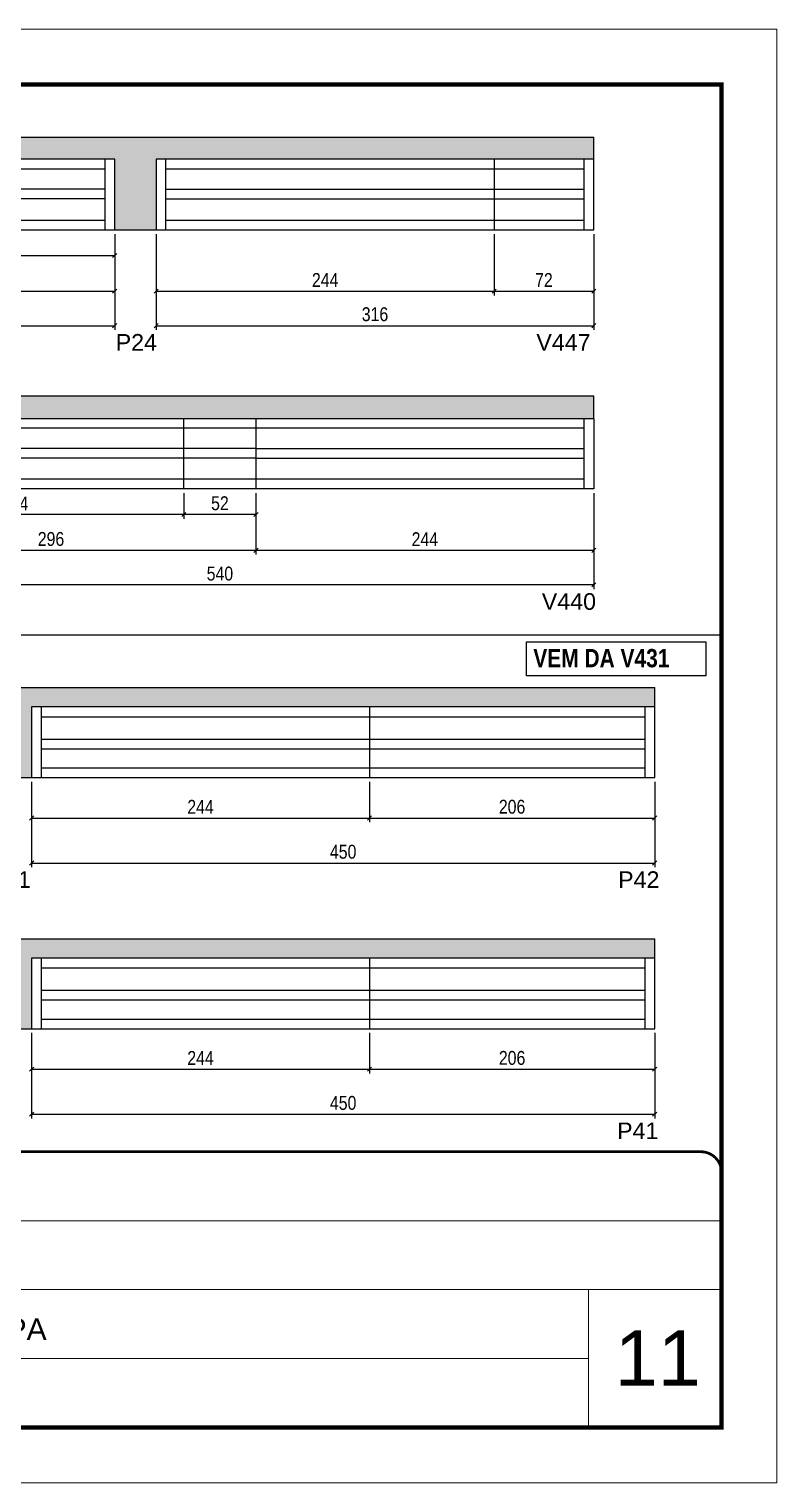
# Model space of a CAD drawing. Extents: x 3309 to 9563, y -2522 to 14608.
# Drawn here: x 7438 to 7978, y 11261 to 12311 of the extents above; entities that cross this region are included whole.
import ezdxf

# ---------------------------------------------------------------- set-up
doc = ezdxf.new("R2010")
doc.units = 0
doc.header["$PDMODE"] = 35
doc.header["$PDSIZE"] = -10
doc.linetypes.add('CONTINUO', pattern=[0])
doc.linetypes.add('DASHED', pattern=[0.75, 0.5, -0.25])
for name, color, linetype in [('5', 5, 'Continuous'), ('COTA', 241, 'Continuous'), ('NOMENCLATURA', 7, 'Continuous'), ('Painéis', 200, 'Continuous'), ('SARR_2.2x7', 40, 'Continuous')]:
    doc.layers.add(name, color=color, linetype=linetype)
for name, color, linetype, lineweight in [('CARIMBO', 255, 'Continuous', 9), ('Folhas', 255, 'Continuous', 9), ('SARRAFO DE PRESSAO', 251, 'DASHED', 9)]:
    doc.layers.add(name, color=color, linetype=linetype, lineweight=lineweight)
doc.styles.add('ARIAL', font='arial.ttf')
doc.styles.add('COTA TECNICA', font='techl___.ttf', dxfattribs={"height": 10})
doc.styles.get("Standard").update_dxf_attribs({"font": 'arial.ttf'})
doc.styles.add('TECNICA', font='techb___.ttf', dxfattribs={"height": 10})
doc.dimstyles.new('PAINEL', dxfattribs={"dimtxt": 10, "dimasz": 3, "dimexe": 3, "dimexo": 3, "dimgap": 3, "dimtad": 1, "dimdec": 1, "dimzin": 12, "dimdsep": 46, "dimtxsty": 'COTA TECNICA', "dimblk1": 'OBLIQUE', "dimblk2": 'OBLIQUE', "dimsah": 1, "dimcen": 0.9, "dimclrd": 4, "dimclre": 4, "dimclrt": 240, "dimadec": 1, "dimazin": 3, "dimtfac": 1, "dimtdec": 1, "dimtmove": 0, "dimatfit": 3, "dimfxl": 1, "dimtolj": 1, "dimtzin": 12, "dimarcsym": 0})

# ---------------------------------------------------------------- blocks, each defined once
blk = doc.blocks.new('9999999999')
at = {"color": 30, "linetype": 'CONTINUO'}
for p, q in [((98564.6, 34379.6), (99584, 34379.6)), ((98564.6, 34329.8), (99488, 34329.8)), ((99584, 34329.8), (99488, 34329.8)), ((99488, 34329.8), (99488, 34230.2)), ((98564.6, 34280), (99488, 34280))]:
    blk.add_line(p, q, dxfattribs=at)
at = {"color": 30, "linetype": 'CONTINUO', "const_width": 2}
blk.add_lwpolyline([(99584, 34230.2), (99584, 34414.4, 0.414214), (99569, 34429.4), (98229, 34429.4, 0.414214), (98214, 34414.4), (98214, 34245.2, 0.414214), (98229, 34230.2), (99584, 34230.2)], format="xyb", dxfattribs=at)
at = {"layer": 'Folhas'}
blk.add_lwpolyline([(98139, 34190.2), (99624, 34190.2), (99624, 35240.2), (98139, 35240.2)], close=True, dxfattribs=at)
at = {"layer": 'Folhas', "color": 30, "const_width": 3}
blk.add_lwpolyline([(98214, 34230.2), (99584, 34230.2), (99584, 35200.2), (98214, 35200.2)], close=True, dxfattribs=at)
at = {"color": 7, "linetype": 'Continuous', "ltscale": 5, "style": 'ARIAL'}
blk.add_text('2°PAVIMENTO - 1°ETAPA', height=15.483, dxfattribs=at).set_placement((98837.7, 34293.5))
blk = doc.blocks.new('_Oblique')
at = {"color": 0, "linetype": 'ByBlock', "lineweight": -2}
blk.add_line((-0.5, -0.5), (0.5, 0.5), dxfattribs=at)
blk = doc.blocks.new('*D174')
at = {"layer": 'COTA', "color": 4, "lineweight": -2, "transparency": 16777216}
for p, q in [((6959.6, 12162.7), (6959.6, 12093.5)), ((7499.6, 12162.7), (7499.6, 12093.5)), ((6959.6, 12096.5), (7499.6, 12096.5))]:
    blk.add_line(p, q, dxfattribs=at)
at = {"layer": 'Defpoints', "color": 0, "transparency": 16777216}
for p in [(6959.6, 12165.7), (7499.6, 12165.7), (7499.6, 12096.5)]:
    blk.add_point(p, dxfattribs=at)
at = {"layer": 'COTA', "color": 4, "lineweight": -2, "transparency": 16777216, "xscale": 3, "yscale": 3, "zscale": 3, "rotation": 180}
blk.add_blockref('_Oblique', (6959.6, 12096.5), dxfattribs=at)
at = {"layer": 'COTA', "color": 4, "lineweight": -2, "transparency": 16777216, "xscale": 3, "yscale": 3, "zscale": 3}
blk.add_blockref('_Oblique', (7499.6, 12096.5), dxfattribs=at)
at = {"layer": 'COTA', "color": 240, "transparency": 16777216, "insert": (7229.6, 12104.6), "char_height": 10, "attachment_point": 5, "style": 'COTA TECNICA'}
blk.add_mtext('\\A1;540', dxfattribs=at)
blk = doc.blocks.new('*D170')
at = {"layer": 'COTA', "color": 4, "lineweight": -2, "transparency": 16777216}
for p, q in [((7203.6, 12162.7), (7203.6, 12118.4)), ((7499.6, 12162.7), (7499.6, 12118.4)), ((7203.6, 12121.4), (7499.6, 12121.4))]:
    blk.add_line(p, q, dxfattribs=at)
at = {"layer": 'Defpoints', "color": 0, "transparency": 16777216}
for p in [(7203.6, 12165.7), (7499.6, 12165.7), (7499.6, 12121.4)]:
    blk.add_point(p, dxfattribs=at)
at = {"layer": 'COTA', "color": 4, "lineweight": -2, "transparency": 16777216, "xscale": 3, "yscale": 3, "zscale": 3, "rotation": 180}
blk.add_blockref('_Oblique', (7203.6, 12121.4), dxfattribs=at)
at = {"layer": 'COTA', "color": 4, "lineweight": -2, "transparency": 16777216, "xscale": 3, "yscale": 3, "zscale": 3}
blk.add_blockref('_Oblique', (7499.6, 12121.4), dxfattribs=at)
at = {"layer": 'COTA', "color": 240, "transparency": 16777216, "insert": (7351.6, 12129.5), "char_height": 10, "attachment_point": 5, "style": 'COTA TECNICA'}
blk.add_mtext('\\A1;296', dxfattribs=at)
blk = doc.blocks.new('*D176')
at = {"layer": 'COTA', "color": 4, "lineweight": -2, "transparency": 16777216}
for p, q in [((7255.6, 12162.7), (7255.6, 12144.2)), ((7499.6, 12162.7), (7499.6, 12144.2)), ((7255.6, 12147.2), (7499.6, 12147.2))]:
    blk.add_line(p, q, dxfattribs=at)
at = {"layer": 'Defpoints', "color": 0, "transparency": 16777216}
for p in [(7255.6, 12165.7), (7499.6, 12165.7), (7499.6, 12147.2)]:
    blk.add_point(p, dxfattribs=at)
at = {"layer": 'COTA', "color": 4, "lineweight": -2, "transparency": 16777216, "xscale": 3, "yscale": 3, "zscale": 3, "rotation": 180}
blk.add_blockref('_Oblique', (7255.6, 12147.2), dxfattribs=at)
at = {"layer": 'COTA', "color": 4, "lineweight": -2, "transparency": 16777216, "xscale": 3, "yscale": 3, "zscale": 3}
blk.add_blockref('_Oblique', (7499.6, 12147.2), dxfattribs=at)
at = {"layer": 'COTA', "color": 240, "transparency": 16777216, "insert": (7377.6, 12155.3), "char_height": 10, "attachment_point": 5, "style": 'COTA TECNICA'}
blk.add_mtext('\\A1;244', dxfattribs=at)
blk = doc.blocks.new('*D179')
at = {"layer": 'COTA', "color": 4, "lineweight": -2, "transparency": 16777216}
for p, q in [((7529.6, 12162.7), (7529.6, 12093.5)), ((7845.6, 12162.7), (7845.6, 12093.5)), ((7529.6, 12096.5), (7845.6, 12096.5))]:
    blk.add_line(p, q, dxfattribs=at)
at = {"layer": 'Defpoints', "color": 0, "transparency": 16777216}
for p in [(7529.6, 12165.7), (7845.6, 12165.7), (7845.6, 12096.5)]:
    blk.add_point(p, dxfattribs=at)
at = {"layer": 'COTA', "color": 4, "lineweight": -2, "transparency": 16777216, "xscale": 3, "yscale": 3, "zscale": 3, "rotation": 180}
blk.add_blockref('_Oblique', (7529.6, 12096.5), dxfattribs=at)
at = {"layer": 'COTA', "color": 4, "lineweight": -2, "transparency": 16777216, "xscale": 3, "yscale": 3, "zscale": 3}
blk.add_blockref('_Oblique', (7845.6, 12096.5), dxfattribs=at)
at = {"layer": 'COTA', "color": 240, "transparency": 16777216, "insert": (7687.6, 12104.7), "char_height": 10, "attachment_point": 5, "style": 'COTA TECNICA'}
blk.add_mtext('\\A1;316', dxfattribs=at)
blk = doc.blocks.new('*D177')
at = {"layer": 'COTA', "color": 4, "lineweight": -2, "transparency": 16777216}
for p, q in [((7529.6, 12162.7), (7529.6, 12118.4)), ((7773.6, 12162.7), (7773.6, 12118.4)), ((7529.6, 12121.4), (7773.6, 12121.4))]:
    blk.add_line(p, q, dxfattribs=at)
at = {"layer": 'Defpoints', "color": 0, "transparency": 16777216}
for p in [(7529.6, 12165.7), (7773.6, 12165.7), (7773.6, 12121.4)]:
    blk.add_point(p, dxfattribs=at)
at = {"layer": 'COTA', "color": 4, "lineweight": -2, "transparency": 16777216, "xscale": 3, "yscale": 3, "zscale": 3, "rotation": 180}
blk.add_blockref('_Oblique', (7529.6, 12121.4), dxfattribs=at)
at = {"layer": 'COTA', "color": 4, "lineweight": -2, "transparency": 16777216, "xscale": 3, "yscale": 3, "zscale": 3}
blk.add_blockref('_Oblique', (7773.6, 12121.4), dxfattribs=at)
at = {"layer": 'COTA', "color": 240, "transparency": 16777216, "insert": (7651.6, 12129.5), "char_height": 10, "attachment_point": 5, "style": 'COTA TECNICA'}
blk.add_mtext('\\A1;244', dxfattribs=at)
blk = doc.blocks.new('*D178')
at = {"layer": 'COTA', "color": 4, "lineweight": -2, "transparency": 16777216}
for p, q in [((7773.6, 12162.7), (7773.6, 12118.4)), ((7845.6, 12162.7), (7845.6, 12118.4)), ((7773.6, 12121.4), (7845.6, 12121.4))]:
    blk.add_line(p, q, dxfattribs=at)
at = {"layer": 'Defpoints', "color": 0, "transparency": 16777216}
for p in [(7773.6, 12165.7), (7845.6, 12165.7), (7845.6, 12121.4)]:
    blk.add_point(p, dxfattribs=at)
at = {"layer": 'COTA', "color": 4, "lineweight": -2, "transparency": 16777216, "xscale": 3, "yscale": 3, "zscale": 3, "rotation": 180}
blk.add_blockref('_Oblique', (7773.6, 12121.4), dxfattribs=at)
at = {"layer": 'COTA', "color": 4, "lineweight": -2, "transparency": 16777216, "xscale": 3, "yscale": 3, "zscale": 3}
blk.add_blockref('_Oblique', (7845.6, 12121.4), dxfattribs=at)
at = {"layer": 'COTA', "color": 240, "transparency": 16777216, "insert": (7809.6, 12129.5), "char_height": 10, "attachment_point": 5, "style": 'COTA TECNICA'}
blk.add_mtext('\\A1;72', dxfattribs=at)
blk = doc.blocks.new('*D180')
at = {"layer": 'COTA', "color": 4, "lineweight": -2, "transparency": 16777216}
for p, q in [((7305.6, 11975.6), (7305.6, 11906.3)), ((7845.6, 11975.6), (7845.6, 11906.3)), ((7845.6, 11909.3), (7305.6, 11909.3))]:
    blk.add_line(p, q, dxfattribs=at)
at = {"layer": 'Defpoints', "color": 0, "transparency": 16777216}
for p in [(7305.6, 11978.6), (7845.6, 11978.6), (7305.6, 11909.3)]:
    blk.add_point(p, dxfattribs=at)
at = {"layer": 'COTA', "color": 4, "lineweight": -2, "transparency": 16777216, "xscale": 3, "yscale": 3, "zscale": 3, "rotation": 180}
blk.add_blockref('_Oblique', (7305.6, 11909.3), dxfattribs=at)
at = {"layer": 'COTA', "color": 4, "lineweight": -2, "transparency": 16777216, "xscale": 3, "yscale": 3, "zscale": 3}
blk.add_blockref('_Oblique', (7845.6, 11909.3), dxfattribs=at)
at = {"layer": 'COTA', "color": 240, "transparency": 16777216, "insert": (7575.6, 11917.4), "char_height": 10, "attachment_point": 5, "style": 'COTA TECNICA'}
blk.add_mtext('\\A1;540', dxfattribs=at)
blk = doc.blocks.new('*D181')
at = {"layer": 'COTA', "color": 4, "lineweight": -2, "transparency": 16777216}
for p, q in [((7601.6, 11975.6), (7601.6, 11931.2)), ((7845.6, 11975.6), (7845.6, 11931.2)), ((7845.6, 11934.2), (7601.6, 11934.2))]:
    blk.add_line(p, q, dxfattribs=at)
at = {"layer": 'Defpoints', "color": 0, "transparency": 16777216}
for p in [(7601.6, 11978.6), (7845.6, 11978.6), (7601.6, 11934.2)]:
    blk.add_point(p, dxfattribs=at)
at = {"layer": 'COTA', "color": 4, "lineweight": -2, "transparency": 16777216, "xscale": 3, "yscale": 3, "zscale": 3, "rotation": 180}
blk.add_blockref('_Oblique', (7601.6, 11934.2), dxfattribs=at)
at = {"layer": 'COTA', "color": 4, "lineweight": -2, "transparency": 16777216, "xscale": 3, "yscale": 3, "zscale": 3}
blk.add_blockref('_Oblique', (7845.6, 11934.2), dxfattribs=at)
at = {"layer": 'COTA', "color": 240, "transparency": 16777216, "insert": (7723.6, 11942.3), "char_height": 10, "attachment_point": 5, "style": 'COTA TECNICA'}
blk.add_mtext('\\A1;244', dxfattribs=at)
blk = doc.blocks.new('*D182')
at = {"layer": 'COTA', "color": 4, "lineweight": -2, "transparency": 16777216}
for p, q in [((7305.6, 11975.6), (7305.6, 11931.2)), ((7601.6, 11975.6), (7601.6, 11931.2)), ((7601.6, 11934.2), (7305.6, 11934.2))]:
    blk.add_line(p, q, dxfattribs=at)
at = {"layer": 'Defpoints', "color": 0, "transparency": 16777216}
for p in [(7305.6, 11978.6), (7601.6, 11978.6), (7305.6, 11934.2)]:
    blk.add_point(p, dxfattribs=at)
at = {"layer": 'COTA', "color": 4, "lineweight": -2, "transparency": 16777216, "xscale": 3, "yscale": 3, "zscale": 3, "rotation": 180}
blk.add_blockref('_Oblique', (7305.6, 11934.2), dxfattribs=at)
at = {"layer": 'COTA', "color": 4, "lineweight": -2, "transparency": 16777216, "xscale": 3, "yscale": 3, "zscale": 3}
blk.add_blockref('_Oblique', (7601.6, 11934.2), dxfattribs=at)
at = {"layer": 'COTA', "color": 240, "transparency": 16777216, "insert": (7453.6, 11942.4), "char_height": 10, "attachment_point": 5, "style": 'COTA TECNICA'}
blk.add_mtext('\\A1;296', dxfattribs=at)
blk = doc.blocks.new('*D186')
at = {"layer": 'COTA', "color": 4, "lineweight": -2, "transparency": 16777216}
for p, q in [((7549.6, 11975.6), (7549.6, 11957.1)), ((7601.6, 11975.6), (7601.6, 11957.1)), ((7601.6, 11960.1), (7549.6, 11960.1))]:
    blk.add_line(p, q, dxfattribs=at)
at = {"layer": 'Defpoints', "color": 0, "transparency": 16777216}
for p in [(7549.6, 11978.6), (7601.6, 11978.6), (7549.6, 11960.1)]:
    blk.add_point(p, dxfattribs=at)
at = {"layer": 'COTA', "color": 4, "lineweight": -2, "transparency": 16777216, "xscale": 3, "yscale": 3, "zscale": 3, "rotation": 180}
blk.add_blockref('_Oblique', (7549.6, 11960.1), dxfattribs=at)
at = {"layer": 'COTA', "color": 4, "lineweight": -2, "transparency": 16777216, "xscale": 3, "yscale": 3, "zscale": 3}
blk.add_blockref('_Oblique', (7601.6, 11960.1), dxfattribs=at)
at = {"layer": 'COTA', "color": 240, "transparency": 16777216, "insert": (7575.6, 11968.2), "char_height": 10, "attachment_point": 5, "style": 'COTA TECNICA'}
blk.add_mtext('\\A1;52', dxfattribs=at)
blk = doc.blocks.new('*D187')
at = {"layer": 'COTA', "color": 4, "lineweight": -2, "transparency": 16777216}
for p, q in [((7305.6, 11975.6), (7305.6, 11957.1)), ((7549.6, 11975.6), (7549.6, 11957.1)), ((7549.6, 11960.1), (7305.6, 11960.1))]:
    blk.add_line(p, q, dxfattribs=at)
at = {"layer": 'Defpoints', "color": 0, "transparency": 16777216}
for p in [(7305.6, 11978.6), (7549.6, 11978.6), (7305.6, 11960.1)]:
    blk.add_point(p, dxfattribs=at)
at = {"layer": 'COTA', "color": 4, "lineweight": -2, "transparency": 16777216, "xscale": 3, "yscale": 3, "zscale": 3, "rotation": 180}
blk.add_blockref('_Oblique', (7305.6, 11960.1), dxfattribs=at)
at = {"layer": 'COTA', "color": 4, "lineweight": -2, "transparency": 16777216, "xscale": 3, "yscale": 3, "zscale": 3}
blk.add_blockref('_Oblique', (7549.6, 11960.1), dxfattribs=at)
at = {"layer": 'COTA', "color": 240, "transparency": 16777216, "insert": (7427.6, 11968.1), "char_height": 10, "attachment_point": 5, "style": 'COTA TECNICA'}
blk.add_mtext('\\A1;244', dxfattribs=at)
blk = doc.blocks.new('*D1420')
at = {"layer": 'COTA', "color": 4, "lineweight": -2, "transparency": 16777216}
for p, q in [((7439.6, 11585.7), (7439.6, 11524)), ((7889.6, 11585.7), (7889.6, 11524)), ((7439.6, 11527), (7889.6, 11527))]:
    blk.add_line(p, q, dxfattribs=at)
at = {"layer": 'Defpoints', "color": 0, "transparency": 16777216}
for p in [(7439.6, 11588.7), (7889.6, 11588.7), (7889.6, 11527)]:
    blk.add_point(p, dxfattribs=at)
at = {"layer": 'COTA', "color": 4, "lineweight": -2, "transparency": 16777216, "xscale": 3, "yscale": 3, "zscale": 3, "rotation": 180}
blk.add_blockref('_Oblique', (7439.6, 11527), dxfattribs=at)
at = {"layer": 'COTA', "color": 4, "lineweight": -2, "transparency": 16777216, "xscale": 3, "yscale": 3, "zscale": 3}
blk.add_blockref('_Oblique', (7889.6, 11527), dxfattribs=at)
at = {"layer": 'COTA', "color": 240, "transparency": 16777216, "insert": (7664.6, 11535.1), "char_height": 10, "attachment_point": 5, "style": 'COTA TECNICA'}
blk.add_mtext('\\A1;450', dxfattribs=at)
blk = doc.blocks.new('*D1421')
at = {"layer": 'COTA', "color": 4, "lineweight": -2, "transparency": 16777216}
for p, q in [((7439.6, 11585.7), (7439.6, 11556.5)), ((7683.6, 11585.7), (7683.6, 11556.5)), ((7439.6, 11559.5), (7683.6, 11559.5))]:
    blk.add_line(p, q, dxfattribs=at)
at = {"layer": 'Defpoints', "color": 0, "transparency": 16777216}
for p in [(7439.6, 11588.7), (7683.6, 11588.7), (7683.6, 11559.5)]:
    blk.add_point(p, dxfattribs=at)
at = {"layer": 'COTA', "color": 4, "lineweight": -2, "transparency": 16777216, "xscale": 3, "yscale": 3, "zscale": 3, "rotation": 180}
blk.add_blockref('_Oblique', (7439.6, 11559.5), dxfattribs=at)
at = {"layer": 'COTA', "color": 4, "lineweight": -2, "transparency": 16777216, "xscale": 3, "yscale": 3, "zscale": 3}
blk.add_blockref('_Oblique', (7683.6, 11559.5), dxfattribs=at)
at = {"layer": 'COTA', "color": 240, "transparency": 16777216, "insert": (7561.6, 11567.6), "char_height": 10, "attachment_point": 5, "style": 'COTA TECNICA'}
blk.add_mtext('\\A1;244', dxfattribs=at)
blk = doc.blocks.new('*D1422')
at = {"layer": 'COTA', "color": 4, "lineweight": -2, "transparency": 16777216}
for p, q in [((7683.6, 11585.7), (7683.6, 11556.5)), ((7889.6, 11585.7), (7889.6, 11556.5)), ((7683.6, 11559.5), (7889.6, 11559.5))]:
    blk.add_line(p, q, dxfattribs=at)
at = {"layer": 'Defpoints', "color": 0, "transparency": 16777216}
for p in [(7683.6, 11588.7), (7889.6, 11588.7), (7889.6, 11559.5)]:
    blk.add_point(p, dxfattribs=at)
at = {"layer": 'COTA', "color": 4, "lineweight": -2, "transparency": 16777216, "xscale": 3, "yscale": 3, "zscale": 3, "rotation": 180}
blk.add_blockref('_Oblique', (7683.6, 11559.5), dxfattribs=at)
at = {"layer": 'COTA', "color": 4, "lineweight": -2, "transparency": 16777216, "xscale": 3, "yscale": 3, "zscale": 3}
blk.add_blockref('_Oblique', (7889.6, 11559.5), dxfattribs=at)
at = {"layer": 'COTA', "color": 240, "transparency": 16777216, "insert": (7786.6, 11567.6), "char_height": 10, "attachment_point": 5, "style": 'COTA TECNICA'}
blk.add_mtext('\\A1;206', dxfattribs=at)
blk = doc.blocks.new('*D1423')
at = {"layer": 'COTA', "color": 4, "lineweight": -2, "transparency": 16777216}
for p, q in [((7439.6, 11767.1), (7439.6, 11705.4)), ((7889.6, 11767.1), (7889.6, 11705.4)), ((7439.6, 11708.4), (7889.6, 11708.4))]:
    blk.add_line(p, q, dxfattribs=at)
at = {"layer": 'Defpoints', "color": 0, "transparency": 16777216}
for p in [(7439.6, 11770.1), (7889.6, 11770.1), (7889.6, 11708.4)]:
    blk.add_point(p, dxfattribs=at)
at = {"layer": 'COTA', "color": 4, "lineweight": -2, "transparency": 16777216, "xscale": 3, "yscale": 3, "zscale": 3, "rotation": 180}
blk.add_blockref('_Oblique', (7439.6, 11708.4), dxfattribs=at)
at = {"layer": 'COTA', "color": 4, "lineweight": -2, "transparency": 16777216, "xscale": 3, "yscale": 3, "zscale": 3}
blk.add_blockref('_Oblique', (7889.6, 11708.4), dxfattribs=at)
at = {"layer": 'COTA', "color": 240, "transparency": 16777216, "insert": (7664.6, 11716.5), "char_height": 10, "attachment_point": 5, "style": 'COTA TECNICA'}
blk.add_mtext('\\A1;450', dxfattribs=at)
blk = doc.blocks.new('*D1424')
at = {"layer": 'COTA', "color": 4, "lineweight": -2, "transparency": 16777216}
for p, q in [((7439.6, 11767.1), (7439.6, 11737.9)), ((7683.6, 11767.1), (7683.6, 11737.9)), ((7439.6, 11740.9), (7683.6, 11740.9))]:
    blk.add_line(p, q, dxfattribs=at)
at = {"layer": 'Defpoints', "color": 0, "transparency": 16777216}
for p in [(7439.6, 11770.1), (7683.6, 11770.1), (7683.6, 11740.9)]:
    blk.add_point(p, dxfattribs=at)
at = {"layer": 'COTA', "color": 4, "lineweight": -2, "transparency": 16777216, "xscale": 3, "yscale": 3, "zscale": 3, "rotation": 180}
blk.add_blockref('_Oblique', (7439.6, 11740.9), dxfattribs=at)
at = {"layer": 'COTA', "color": 4, "lineweight": -2, "transparency": 16777216, "xscale": 3, "yscale": 3, "zscale": 3}
blk.add_blockref('_Oblique', (7683.6, 11740.9), dxfattribs=at)
at = {"layer": 'COTA', "color": 240, "transparency": 16777216, "insert": (7561.6, 11749), "char_height": 10, "attachment_point": 5, "style": 'COTA TECNICA'}
blk.add_mtext('\\A1;244', dxfattribs=at)
blk = doc.blocks.new('*D1425')
at = {"layer": 'COTA', "color": 4, "lineweight": -2, "transparency": 16777216}
for p, q in [((7683.6, 11767.1), (7683.6, 11737.9)), ((7889.6, 11767.1), (7889.6, 11737.9)), ((7683.6, 11740.9), (7889.6, 11740.9))]:
    blk.add_line(p, q, dxfattribs=at)
at = {"layer": 'Defpoints', "color": 0, "transparency": 16777216}
for p in [(7683.6, 11770.1), (7889.6, 11770.1), (7889.6, 11740.9)]:
    blk.add_point(p, dxfattribs=at)
at = {"layer": 'COTA', "color": 4, "lineweight": -2, "transparency": 16777216, "xscale": 3, "yscale": 3, "zscale": 3, "rotation": 180}
blk.add_blockref('_Oblique', (7683.6, 11740.9), dxfattribs=at)
at = {"layer": 'COTA', "color": 4, "lineweight": -2, "transparency": 16777216, "xscale": 3, "yscale": 3, "zscale": 3}
blk.add_blockref('_Oblique', (7889.6, 11740.9), dxfattribs=at)
at = {"layer": 'COTA', "color": 240, "transparency": 16777216, "insert": (7786.6, 11749), "char_height": 10, "attachment_point": 5, "style": 'COTA TECNICA'}
blk.add_mtext('\\A1;206', dxfattribs=at)

msp = doc.modelspace()

# ---------------------------------------------------------------- hatches: boundary and pattern name
at = {"layer": 'COTA'}
h = msp.add_hatch(dxfattribs=at)
h.set_pattern_fill('AR-CONC', color=256, scale=0.03)
h.set_pattern_definition([(50, (1.5, 0), (5.4655401, -0.4781726), [0.5715, -6.2865]), (355, (1.5, 0), (-1.0573026, 5.7317054), [0.4572, -5.0292175]), (100.451445, (1.9555, -0.04), (4.4082374, 5.2535326), [0.4857003, -5.3427073]), (46.1842, (1.5, 1.524), (8.1323712, -1.2612698), [0.85725, -9.42975]), (96.63556, (2.178, 1.419), (7.122124, 7.4227837), [0.7285507, -8.0140682]), (351.18415, (1.5, 1.524), (7.122124, 7.4227837), [0.685799, -7.543792]), (21, (2.262, 1.143), (4.5484317, -3.067956), [0.5715, -6.2865]), (326, (2.262, 1.143), (1.8540609, 5.525639), [0.4572, -5.0292]), (71.451445, (2.641, 0.8873), (6.4024926, 2.457683), [0.4857003, -5.3426981]), (37.5, (1.5, 0), (0.0926581, 2.53665117), [0, -4.96824, 0, -5.1054, 0, -5.04825]), (7.5, (1.5, 0), (2.0045899, 3.00541724), [0, -2.91084, 0, -4.85394, 0, -1.92405]), (327.5, (-0.1993, 0), (4.06771786, -0.17186232), [0, -1.905, 0, -5.9436, 0, -7.8867]), (317.5, (-0.9613, 0), (4.4438754, 0.7627947), [0, -2.4765, 0, -3.94716, 0, -5.6007])])
h.paths.add_polyline_path([(7499.63, 12165.71), (7529.63, 12165.71), (7529.63, 12216.71), (7845.63, 12216.71), (7845.63, 12232.71), (6959.63, 12232.71), (6959.63, 12216.71), (7499.63, 12216.71)])
h = msp.add_hatch(dxfattribs=at)
h.set_pattern_fill('AR-CONC', color=256, scale=0.03)
h.set_pattern_definition([(50, (1.5, -187.1567), (5.4655401, -0.4781726), [0.5715, -6.2865]), (355, (1.5, -187.1567), (-1.0573026, 5.7317054), [0.4572, -5.0292175]), (100.451445, (1.9555, -187.1965), (4.4082374, 5.2535326), [0.4857003, -5.3427073]), (46.1842, (1.5, -185.633), (8.1323712, -1.2612698), [0.85725, -9.42975]), (96.63556, (2.178, -185.738), (7.122124, 7.4227837), [0.7285507, -8.0140682]), (351.18415, (1.5, -185.633), (7.122124, 7.4227837), [0.685799, -7.543792]), (21, (2.262, -186.0137), (4.5484317, -3.067956), [0.5715, -6.2865]), (326, (2.262, -186.0137), (1.8540609, 5.525639), [0.4572, -5.0292]), (71.451445, (2.641, -186.2693), (6.4024926, 2.457683), [0.4857003, -5.3426981]), (37.5, (1.5, -187.1567), (0.0926581, 2.53665117), [0, -4.96824, 0, -5.1054, 0, -5.04825]), (7.5, (1.5, -187.1567), (2.0045899, 3.00541724), [0, -2.91084, 0, -4.85394, 0, -1.92405]), (327.5, (-0.1993, -187.1567), (4.06771786, -0.17186232), [0, -1.905, 0, -5.9436, 0, -7.8867]), (317.5, (-0.9613, -187.1567), (4.4438754, 0.7627947), [0, -2.4765, 0, -3.94716, 0, -5.6007])])
h.paths.add_polyline_path([(7305.63, 12029.56), (7845.63, 12029.56), (7845.63, 12045.56), (6959.63, 12045.56), (6959.63, 12029.56), (7275.63, 12029.56), (7275.63, 11978.56), (7305.63, 11978.56)])
h = msp.add_hatch(dxfattribs=at)
h.set_pattern_fill('AR-CONC', color=256, scale=0.03)
h.paths.add_polyline_path([(7439.63, 11821.1), (7889.63, 11821.1), (7889.63, 11835.1), (6959.63, 11835.1), (6959.63, 11821.1), (7409.63, 11821.1), (7409.63, 11770.1), (7439.63, 11770.1)])
h = msp.add_hatch(dxfattribs=at)
h.set_pattern_fill('AR-CONC', color=256, scale=0.03)
h.paths.add_polyline_path([(7439.63, 11639.69), (7889.63, 11639.69), (7889.63, 11653.69), (6959.63, 11653.69), (6959.63, 11639.69), (7409.63, 11639.69), (7409.63, 11588.69), (7439.63, 11588.69)])

# ---------------------------------------------------------------- linework, layer by layer
for p, q in [((6959.63, 12232.71), (7845.63, 12232.71)), ((7845.63, 12216.71), (7845.63, 12232.71)), ((7499.63, 12165.71), (7529.63, 12165.71)), ((7845.63, 12045.56), (6959.63, 12045.56)), ((7845.63, 12029.56), (7845.63, 12045.56)), ((6567.87, 11873.1), (7937.87, 11873.1)), ((6959.63, 11835.1), (7889.63, 11835.1)), ((7889.63, 11821.1), (7889.63, 11835.1)), ((7409.63, 11770.1), (7439.63, 11770.1)), ((6959.63, 11653.69), (7889.63, 11653.69)), ((7889.63, 11639.69), (7889.63, 11653.69)), ((7409.63, 11588.69), (7439.63, 11588.69))]:
    msp.add_line(p, q, dxfattribs=at)
at = {"layer": 'NOMENCLATURA'}
msp.add_lwpolyline([(7796.92, 11868.11), (7926.55, 11868.11), (7926.55, 11843.54), (7796.92, 11843.54)], close=True, dxfattribs=at)
at = {"layer": 'Painéis', "linetype": 'ByBlock'}
for p, q in [((7499.63, 12216.71), (6959.63, 12216.71)), ((7499.63, 12165.71), (7499.63, 12216.71)), ((7845.63, 12216.71), (7529.63, 12216.71)), ((7529.63, 12216.71), (7529.63, 12165.71)), ((7773.63, 12216.71), (7773.63, 12165.71)), ((7845.63, 12165.71), (7845.63, 12216.71)), ((6959.63, 12165.71), (7499.63, 12165.71)), ((7529.63, 12165.71), (7845.63, 12165.71)), ((7305.63, 12029.56), (7845.63, 12029.56)), ((7549.63, 11978.56), (7549.63, 12029.56)), ((7601.63, 12029.56), (7601.63, 11978.56)), ((7845.63, 12029.56), (7845.63, 11978.56)), ((7845.63, 11978.56), (7305.63, 11978.56)), ((7889.63, 11821.1), (7439.63, 11821.1)), ((7439.63, 11821.1), (7439.63, 11770.1)), ((7683.63, 11821.1), (7683.63, 11770.1)), ((7889.63, 11770.1), (7889.63, 11821.1)), ((7439.63, 11770.1), (7889.63, 11770.1)), ((7889.63, 11639.69), (7439.63, 11639.69)), ((7439.63, 11639.69), (7439.63, 11588.69)), ((7683.63, 11639.69), (7683.63, 11588.69)), ((7889.63, 11588.69), (7889.63, 11639.69)), ((7439.63, 11588.69), (7889.63, 11588.69))]:
    msp.add_line(p, q, dxfattribs=at)
at = {"layer": 'SARR_2.2x7', "linetype": 'Continuous'}
for p, q in [((7492.63, 12165.71), (7492.63, 12216.71)), ((7536.63, 12165.71), (7536.63, 12216.71)), ((7838.63, 12165.71), (7838.63, 12216.71)), ((7203.63, 12209.71), (7492.63, 12209.71)), ((7536.63, 12209.71), (7773.63, 12209.71)), ((7773.63, 12209.71), (7838.63, 12209.71)), ((7492.63, 12195.06), (7203.63, 12195.06)), ((7536.63, 12195.06), (7773.63, 12195.06)), ((7773.63, 12195.06), (7838.63, 12195.06)), ((7492.63, 12188.06), (7203.63, 12188.06)), ((7536.63, 12188.06), (7773.63, 12188.06)), ((7773.63, 12188.06), (7838.63, 12188.06)), ((7203.63, 12172.71), (7492.63, 12172.71)), ((7536.63, 12172.71), (7773.63, 12172.71)), ((7773.63, 12172.71), (7838.63, 12172.71)), ((7601.63, 12022.56), (7312.63, 12022.56)), ((7838.63, 12022.56), (7601.63, 12022.56)), ((7838.63, 11978.56), (7838.63, 12029.56)), ((7601.63, 12007.9), (7312.63, 12007.9)), ((7601.63, 12007.9), (7838.63, 12007.9)), ((7601.63, 12000.9), (7312.63, 12000.9)), ((7601.63, 12000.9), (7838.63, 12000.9)), ((7601.63, 11985.56), (7312.63, 11985.56)), ((7838.63, 11985.56), (7601.63, 11985.56)), ((7446.63, 11770.1), (7446.63, 11821.1)), ((7446.63, 11814.1), (7683.63, 11814.1)), ((7683.63, 11814.1), (7882.63, 11814.1)), ((7882.63, 11770.1), (7882.63, 11821.1)), ((7446.63, 11797.93), (7683.63, 11797.93)), ((7683.63, 11797.93), (7882.63, 11797.93)), ((7446.63, 11790.93), (7683.63, 11790.93)), ((7683.63, 11790.93), (7882.63, 11790.93)), ((7446.63, 11777.1), (7683.63, 11777.1)), ((7683.63, 11777.1), (7882.63, 11777.1)), ((7446.63, 11588.69), (7446.63, 11639.69)), ((7882.63, 11588.69), (7882.63, 11639.69)), ((7446.63, 11632.69), (7683.63, 11632.69)), ((7683.63, 11632.69), (7882.63, 11632.69)), ((7446.63, 11616.52), (7683.63, 11616.52)), ((7683.63, 11616.52), (7882.63, 11616.52)), ((7446.63, 11609.52), (7683.63, 11609.52)), ((7683.63, 11609.52), (7882.63, 11609.52)), ((7446.63, 11595.69), (7683.63, 11595.69)), ((7683.63, 11595.69), (7882.63, 11595.69))]:
    msp.add_line(p, q, dxfattribs=at)

# ---------------------------------------------------------------- block references
at = {"layer": 'SARRAFO DE PRESSAO', "color": 6, "linetype": 'ByBlock'}
msp.add_blockref('9999999999', (-91646.11, -22929.5), dxfattribs=at)

# ---------------------------------------------------------------- texts
at = {"layer": '5', "linetype": 'Continuous'}
for s, rotation, p in [('P24', 359.99996, (7500.32, 12078.46)), ('V447', 359.99996, (7804.14, 12078.46)), ('V440', 0.00004, (7808.07, 11891.31)), ('P41', 359.99996, (7409.16, 11690.42)), ('P42', 359.99996, (7863.2, 11690.42)), ('P41', 0.00004, (7862.45, 11509.01))]:
    msp.add_text(s, height=12, rotation=rotation, dxfattribs=at).set_placement(p)
at = {"layer": 'CARIMBO', "style": 'ARIAL'}
msp.add_text('11', height=40, dxfattribs=at).set_placement((7860.73, 11330.85))
at = {"layer": 'NOMENCLATURA', "style": 'TECNICA'}
msp.add_text('VEM DA V431', height=13.2, dxfattribs=at).set_placement((7801.93, 11849.8))

# ---------------------------------------------------------------- dimensions: what is measured, and where the dimension line sits
at = {"layer": 'COTA'}
for base, p1, p2, angle, picture, middle in [((7499.63, 12096.48), (6959.63, 12165.71), (7499.63, 12165.71), 180, '*D174', (7229.63, 12104.59)), ((7845.63, 12096.48), (7529.63, 12165.71), (7845.63, 12165.71), 180, '*D179', (7687.63, 12104.69)), ((7305.63, 11909.32), (7845.63, 11978.56), (7305.63, 11978.56), 0, '*D180', (7575.63, 11917.43)), ((7549.63, 11960.07), (7601.63, 11978.56), (7549.63, 11978.56), 180, '*D186', (7575.63, 11968.17)), ((7601.63, 11934.23), (7845.63, 11978.56), (7601.63, 11978.56), 180, '*D181', (7723.63, 11942.31)), ((7889.63, 11708.44), (7439.63, 11770.1), (7889.63, 11770.1), 180, '*D1423', (7664.63, 11716.54)), ((7889.63, 11527.02), (7439.63, 11588.69), (7889.63, 11588.69), 180, '*D1420', (7664.63, 11535.13))]:
    dim = msp.add_linear_dim(base=base, p1=p1, p2=p2, angle=angle, dimstyle='PAINEL', dxfattribs=at)
    dim.commit()
    dim.dimension.update_dxf_attribs({"geometry": picture, "text_midpoint": middle})
for base, p1, p2, picture, middle in [((7499.63, 12121.39), (7203.63, 12165.71), (7499.63, 12165.71), '*D170', (7351.63, 12129.52)), ((7499.63, 12147.22), (7255.63, 12165.71), (7499.63, 12165.71), '*D176', (7377.63, 12155.29)), ((7845.63, 12121.39), (7773.63, 12165.71), (7845.63, 12165.71), '*D178', (7809.63, 12129.46)), ((7889.63, 11740.92), (7683.63, 11770.1), (7889.63, 11770.1), '*D1425', (7786.63, 11749.03)), ((7889.63, 11559.51), (7683.63, 11588.69), (7889.63, 11588.69), '*D1422', (7786.63, 11567.61))]:
    dim = msp.add_linear_dim(base=base, p1=p1, p2=p2, dimstyle='PAINEL', override={"dimtmove": 1}, dxfattribs=at)
    dim.commit()
    dim.dimension.update_dxf_attribs({"geometry": picture, "text_midpoint": middle})
for base, p1, p2, picture, middle in [((7773.63, 12121.39), (7529.63, 12165.71), (7773.63, 12165.71), '*D177', (7651.63, 12129.46)), ((7683.63, 11740.92), (7439.63, 11770.1), (7683.63, 11770.1), '*D1424', (7561.63, 11749)), ((7683.63, 11559.51), (7439.63, 11588.69), (7683.63, 11588.69), '*D1421', (7561.63, 11567.58))]:
    dim = msp.add_linear_dim(base=base, p1=p1, p2=p2, dimstyle='PAINEL', dxfattribs=at)
    dim.commit()
    dim.dimension.update_dxf_attribs({"geometry": picture, "text_midpoint": middle})
for base, p1, picture, middle in [((7305.63, 11934.23), (7601.63, 11978.56), '*D182', (7453.63, 11942.36)), ((7305.63, 11960.07), (7549.63, 11978.56), '*D187', (7427.63, 11968.14))]:
    dim = msp.add_linear_dim(base=base, p1=p1, p2=(7305.63, 11978.56), angle=180, dimstyle='PAINEL', override={"dimtmove": 1}, dxfattribs=at)
    dim.commit()
    dim.dimension.update_dxf_attribs({"geometry": picture, "text_midpoint": middle})

doc.saveas('drawing.dxf')
